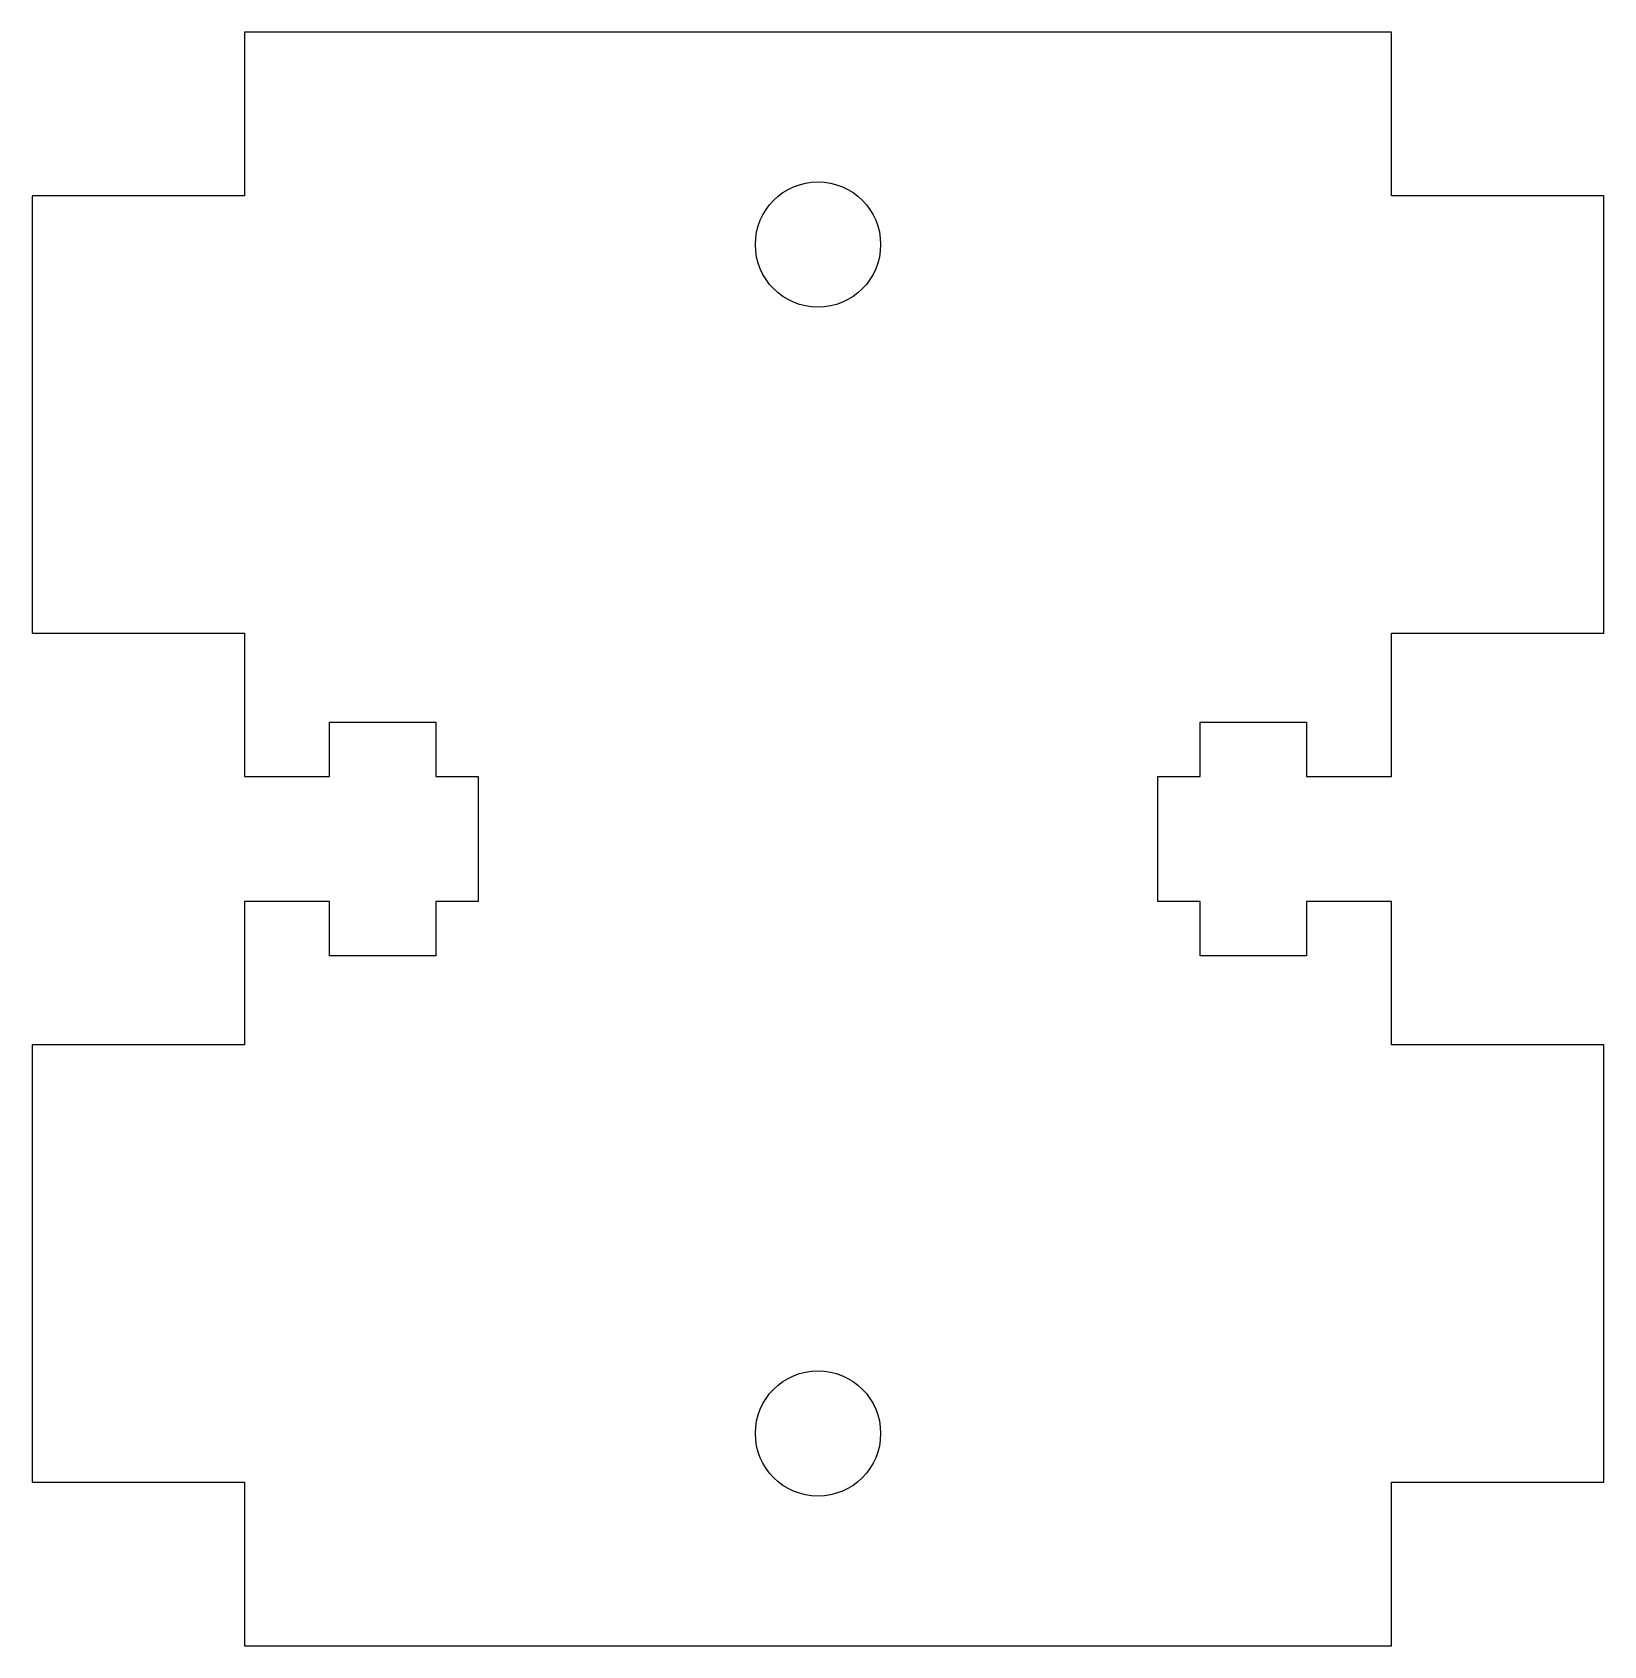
# Model space of a CAD drawing. Header units: millimetres. Extents: x -18.5 to 18.5, y -19 to 19.
import ezdxf

# ---------------------------------------------------------------- set-up
doc = ezdxf.new("R2010")
doc.units = ezdxf.units.MM

msp = doc.modelspace()

# ---------------------------------------------------------------- linework, layer by layer
at = {"color": 7, "linetype": 'Continuous', "lineweight": 25}
for p, q in [((-13.5, 19), (-13.5, 15.15)), ((13.5, 19), (-13.5, 19)), ((13.5, 15.15), (13.5, 19)), ((-18.5, 15.15), (-18.5, 4.85)), ((-13.5, 15.15), (-18.5, 15.15)), ((18.5, 15.15), (13.5, 15.15)), ((18.5, 4.85), (18.5, 15.15)), ((-18.5, 4.85), (-13.5, 4.85)), ((-13.5, 4.85), (-13.5, 1.475)), ((13.5, 4.85), (18.5, 4.85)), ((13.5, 1.475), (13.5, 4.85)), ((-11.5, 2.75), (-9, 2.75)), ((-11.5, 1.475), (-11.5, 2.75)), ((-9, 2.75), (-9, 1.475)), ((9, 2.75), (11.5, 2.75)), ((9, 1.475), (9, 2.75)), ((11.5, 2.75), (11.5, 1.475)), ((-13.5, 1.475), (-11.5, 1.475)), ((-9, 1.475), (-8, 1.475)), ((-8, 1.475), (-8, -1.475)), ((8, 1.475), (9, 1.475)), ((8, -1.475), (8, 1.475)), ((11.5, 1.475), (13.5, 1.475)), ((-13.5, -1.475), (-13.5, -4.85)), ((-11.5, -1.475), (-13.5, -1.475)), ((-11.5, -2.75), (-11.5, -1.475)), ((-9, -1.475), (-9, -2.75)), ((-8, -1.475), (-9, -1.475)), ((9, -1.475), (8, -1.475)), ((9, -2.75), (9, -1.475)), ((11.5, -1.475), (11.5, -2.75)), ((13.5, -1.475), (11.5, -1.475)), ((13.5, -4.85), (13.5, -1.475)), ((-9, -2.75), (-11.5, -2.75)), ((11.5, -2.75), (9, -2.75)), ((-18.5, -4.85), (-18.5, -15.15)), ((-13.5, -4.85), (-18.5, -4.85)), ((18.5, -4.85), (13.5, -4.85)), ((18.5, -15.15), (18.5, -4.85)), ((-18.5, -15.15), (-13.5, -15.15)), ((-13.5, -15.15), (-13.5, -19)), ((13.5, -15.15), (18.5, -15.15)), ((13.5, -19), (13.5, -15.15)), ((-13.5, -19), (13.5, -19))]:
    msp.add_line(p, q, dxfattribs=at)
for centre in [(0, 14), (0, -14)]:
    msp.add_circle(centre, 1.475, dxfattribs=at)

doc.saveas('drawing.dxf')
